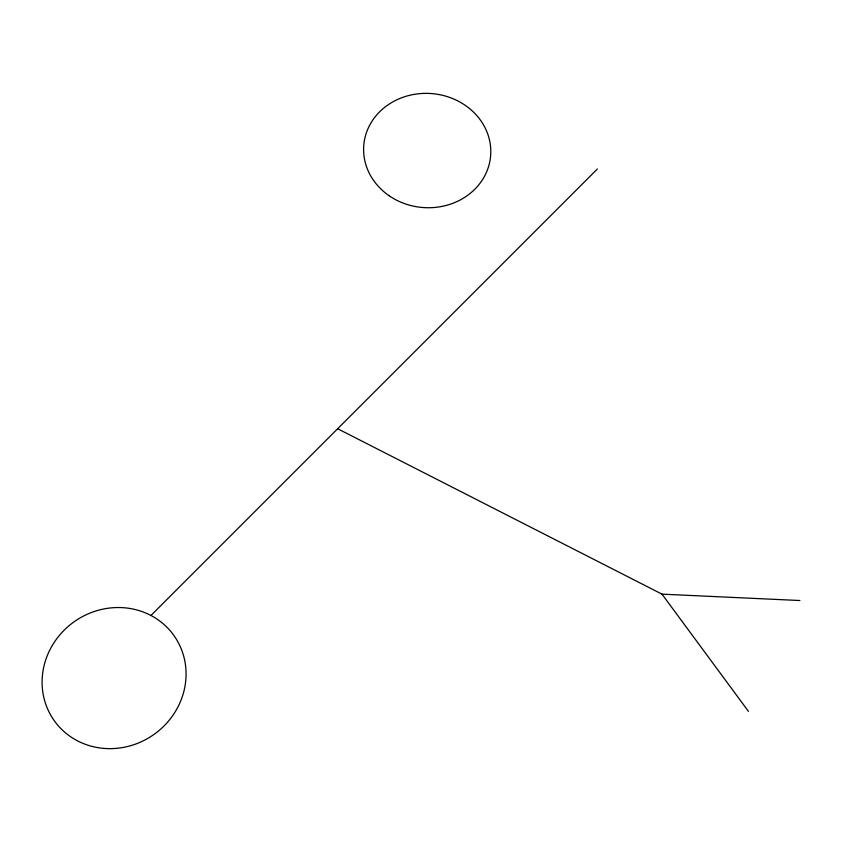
<?xml version="1.0" encoding="UTF-8"?>
<svg xmlns="http://www.w3.org/2000/svg" width="842" height="842" viewBox="0 0 842 842"><rect width="100%" height="100%" fill="white"/><g stroke="black" fill="none" stroke-linecap="round" stroke-linejoin="round"><path stroke-width="1.26" d="M150.95 615.481L597.357 169M337.663 428.736L661.991 594.147L799.9 600.525M661.991 594.147L748.433 711.353M389.151 195.754A63.645 57.14 4.8 0 0 490.36 158.296A63.645 57.14 4.8 0 0 402.087 97.609A63.645 57.14 4.8 0 0 389.151 195.754M115.165 748.454A73.443 69.044 -35.5 0 0 175.873 638.415A73.443 69.044 -35.5 0 0 51.194 647.393A73.443 69.044 -35.5 0 0 115.165 748.454"/></g></svg>
